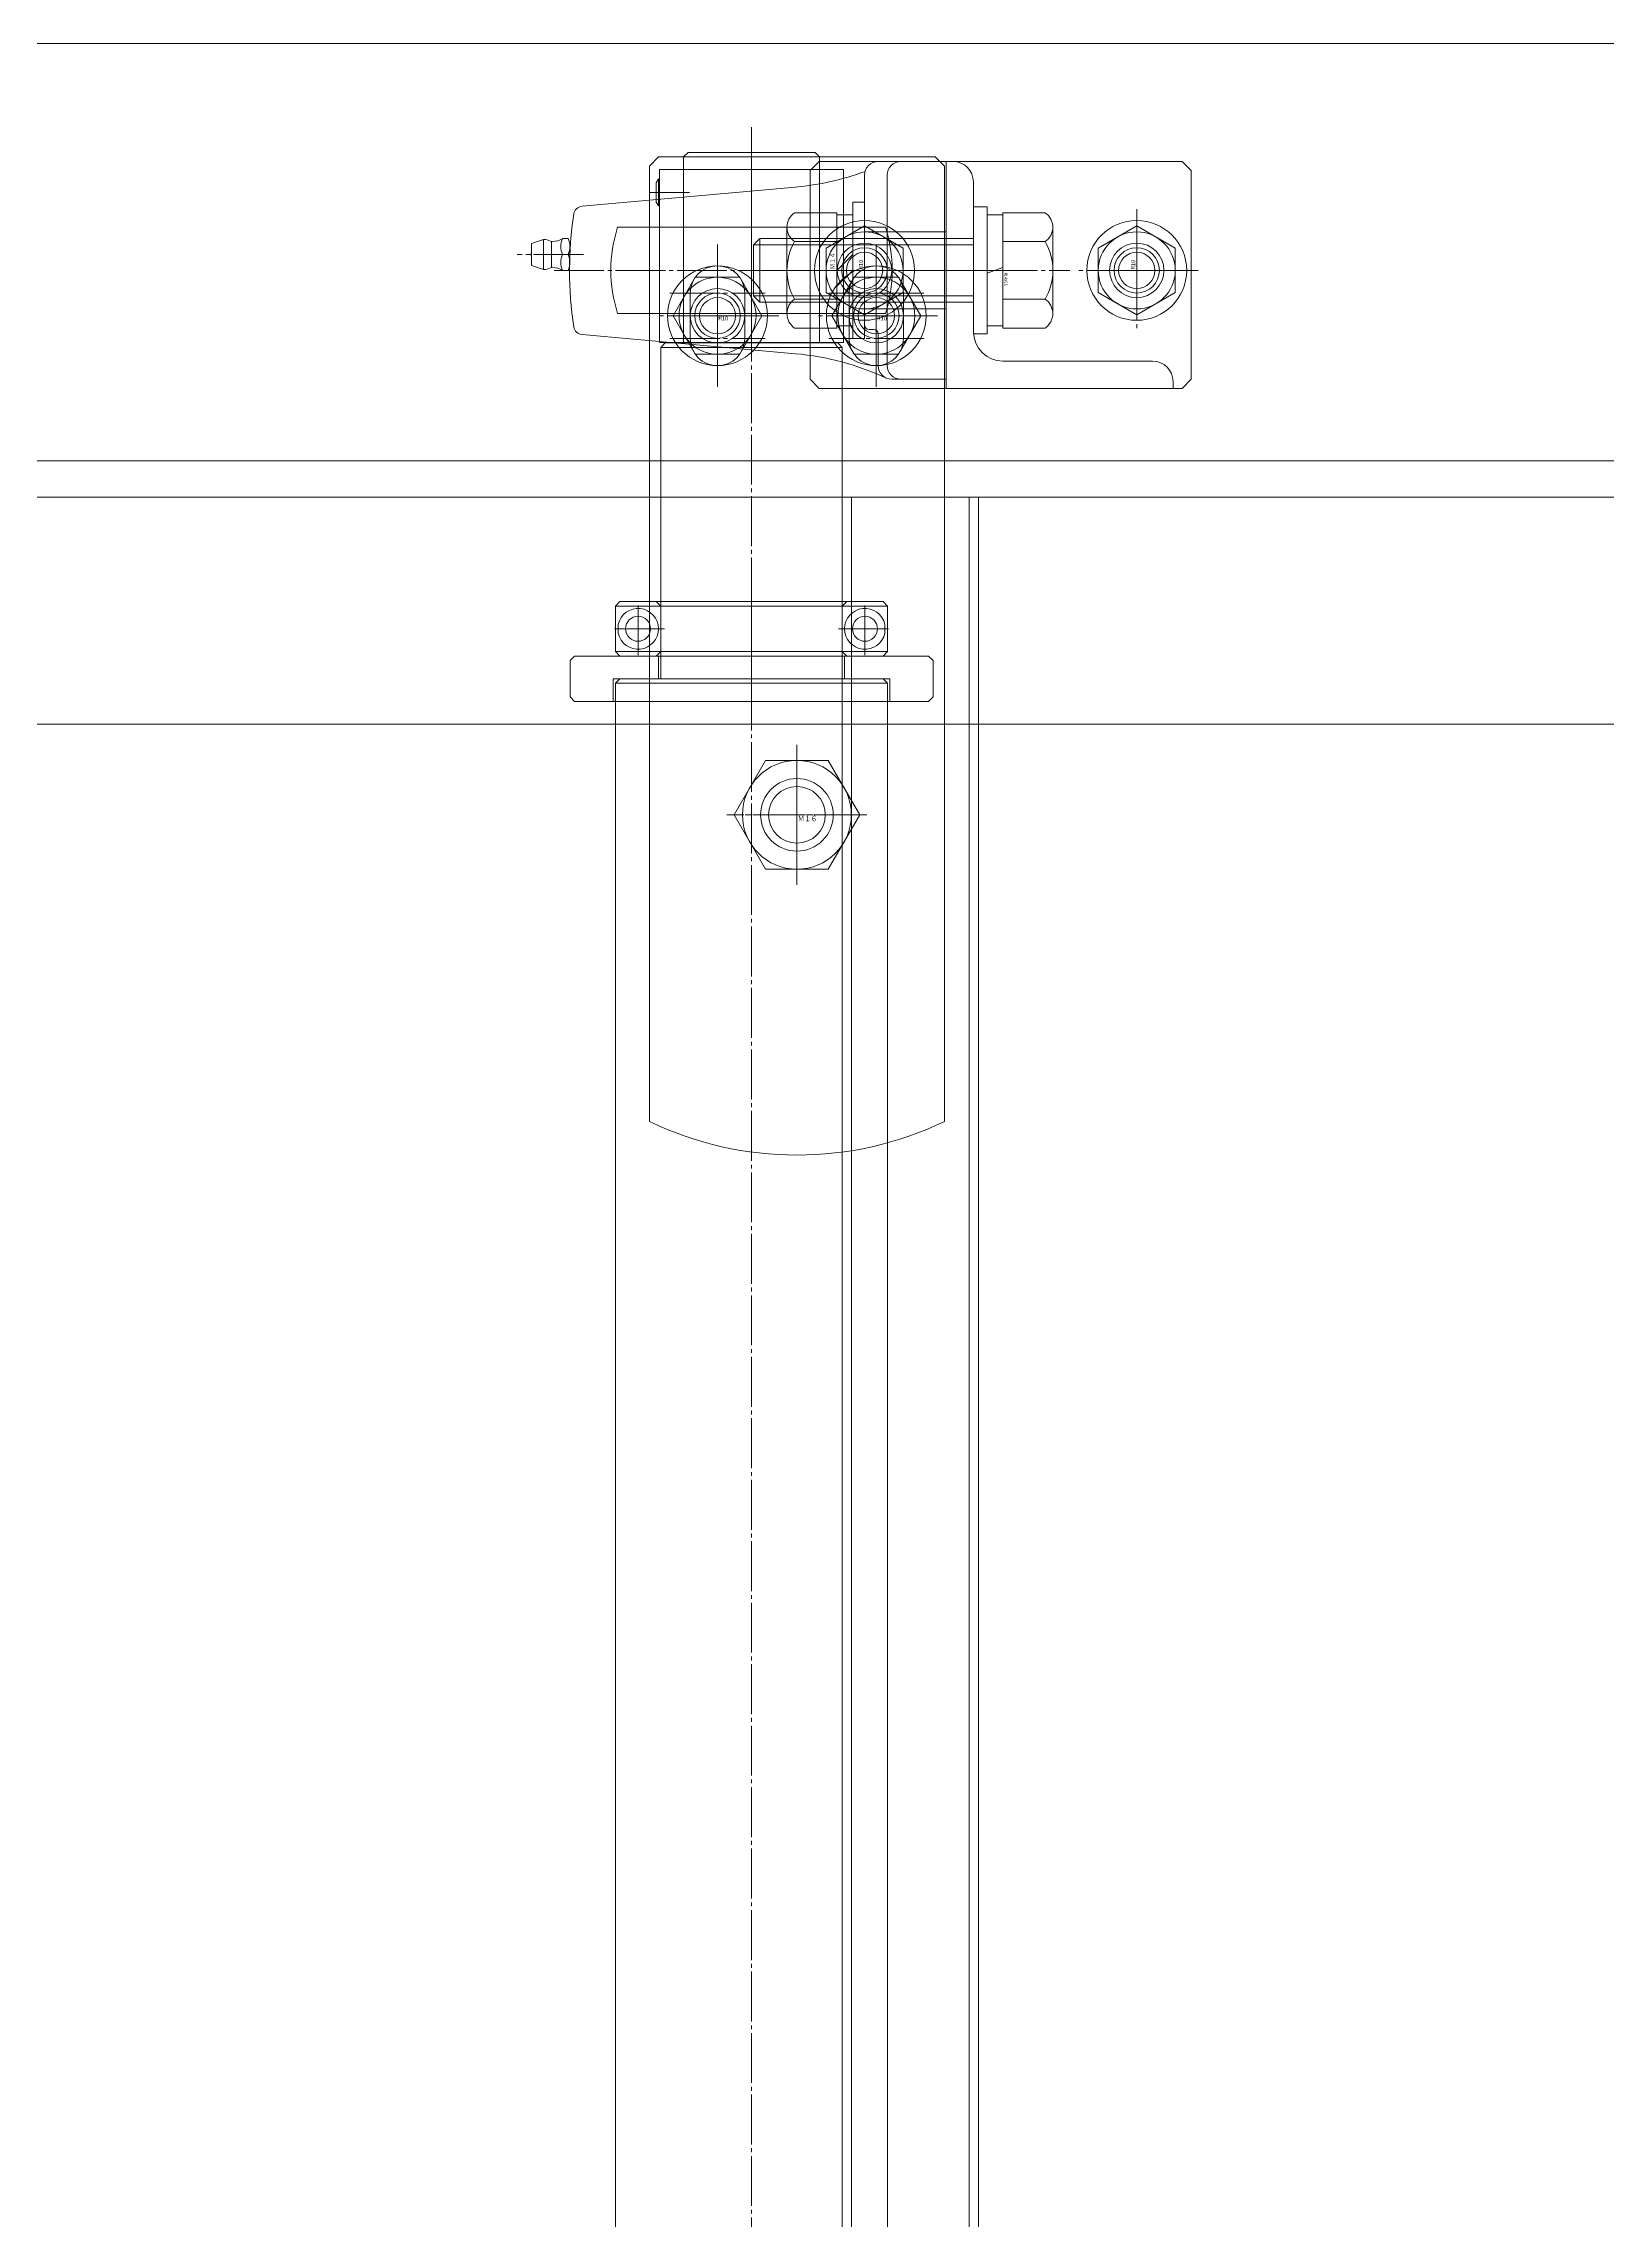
# Model space of a CAD drawing. Units: millimetres at full size. Extents: x -21196 to 21204, y -11807 to 11807.
# Drawn here: x -7775.6 to -7430.9, y -1810 to -1330.1 of the extents above; entities that cross this region are included whole.
import ezdxf
from ezdxf.enums import TextEntityAlignment as Align

# ---------------------------------------------------------------- set-up
doc = ezdxf.new("R2010")
doc.units = ezdxf.units.MM
doc.header["$LTSCALE"] = 0.5
doc.linetypes.add('USER3', pattern=[26.999999, 20.299999, -1.7, 0.8, -1.7, 0.8, -1.7])
doc.linetypes.add('USER4', pattern=[27.1, 22, -1.7, 1.7, -1.7])
doc.layers.add('1-0_設備-5(241129配置図菊池追記(立面図).jww)(機器配置図 260128.dwg)', color=7, linetype='Continuous', lineweight=9)
doc.styles.add('ＭＳ ゴシック', font='')
doc.styles.get('ＭＳ ゴシック').set_extended_font_data('MS Gothic')

msp = doc.modelspace()

# ---------------------------------------------------------------- linework, layer by layer
at = {"layer": '1-0_設備-5(241129配置図菊池追記(立面図).jww)(機器配置図 260128.dwg)', "linetype": 'USER4'}
for p, q in [((-7619.5215, -1348.6084), (-7619.5215, -3511.6859)), ((-7641.8645, -1362.9471), (-7633.1875, -1362.9471)), ((-7594.6215, -1366.6349), (-7594.6215, -1393.6594)), ((-7534.6215, -1366.6349), (-7534.6215, -1393.6594)), ((-7594.6215, -1369.8581), (-7594.6215, -1390.4362)), ((-7594.6215, -1370.8061), (-7594.6215, -1389.4882)), ((-7534.6215, -1369.8581), (-7534.6215, -1390.4362)), ((-7534.6215, -1370.8061), (-7534.6215, -1389.4882)), ((-7656.5449, -1376.6471), (-7671.1477, -1376.6471)), ((-7627.0215, -1405.8235), (-7627.0215, -1374.4708)), ((-7627.0215, -1376.6349), (-7627.0215, -1403.6594)), ((-7592.0215, -1405.8235), (-7592.0215, -1374.4708)), ((-7592.0215, -1376.6349), (-7592.0215, -1403.6594)), ((-7663.0425, -1380.1471), (-7576.6215, -1380.1471)), ((-7627.0215, -1380.8061), (-7627.0215, -1399.4882)), ((-7621.7066, -1380.1471), (-7549.3734, -1380.1471)), ((-7594.6215, -1380.1471), (-7611.7215, -1380.1471)), ((-7581.1093, -1380.1471), (-7608.1338, -1380.1471)), ((-7584.3324, -1380.1471), (-7604.9106, -1380.1471)), ((-7585.2805, -1380.1471), (-7603.9626, -1380.1471)), ((-7592.0215, -1380.8061), (-7592.0215, -1399.4882)), ((-7563.9766, -1380.1471), (-7583.265, -1380.1471)), ((-7521.1093, -1380.1471), (-7548.1338, -1380.1471)), ((-7524.3324, -1380.1471), (-7544.9106, -1380.1471)), ((-7525.2805, -1380.1471), (-7543.9626, -1380.1471)), ((-7637.521, -1385.1471), (-7616.5221, -1385.1471)), ((-7581.5221, -1385.1471), (-7602.521, -1385.1471)), ((-7613.5093, -1390.1471), (-7640.5338, -1390.1471)), ((-7637.521, -1390.1471), (-7616.5221, -1390.1471)), ((-7617.6805, -1390.1471), (-7636.3626, -1390.1471)), ((-7578.5093, -1390.1471), (-7605.5338, -1390.1471)), ((-7581.5221, -1390.1471), (-7602.521, -1390.1471)), ((-7582.6805, -1390.1471), (-7601.3626, -1390.1471)), ((-7637.521, -1395.1471), (-7616.5221, -1395.1471)), ((-7581.5221, -1395.1471), (-7602.521, -1395.1471)), ((-7644.5215, -1464.9742), (-7644.5215, -1453.3201)), ((-7594.5215, -1464.9742), (-7594.5215, -1453.3201)), ((-7638.6945, -1459.1471), (-7650.3486, -1459.1471)), ((-7600.3486, -1459.1471), (-7588.6945, -1459.1471)), ((-7609.5215, -1484.7308), (-7609.5215, -1515.5635)), ((-7609.5215, -1514.9601), (-7609.5215, -1485.3342)), ((-7594.1052, -1500.1471), (-7624.9379, -1500.1471)), ((-7594.7085, -1500.1471), (-7624.3345, -1500.1471))]:
    msp.add_line(p, q, dxfattribs=at)
at = {"layer": '1-0_設備-5(241129配置図菊池追記(立面図).jww)(機器配置図 260128.dwg)'}
for p, q in [((-7634.5215, -1355.1471), (-7604.5215, -1355.1471)), ((-7591.6215, -1356.1471), (-7576.6215, -1356.1471)), ((-7576.6215, -1406.1471), (-7576.6215, -1356.1471)), ((-7575.1215, -1356.1471), (-7576.6215, -1356.1471)), ((-7576.6215, -1356.1471), (-7576.6215, -1404.1471)), ((-7609.8201, -1361.7815), (-7656.8844, -1366.0081)), ((-7640.0215, -1359.9471), (-7640.5215, -1360.8132)), ((-7640.0215, -1365.9471), (-7640.0215, -1359.9471)), ((-7634.5215, -1357.9471), (-7634.5215, -1396.0471)), ((-7619.5215, -1357.9471), (-7619.5215, -1396.0471)), ((-7604.5215, -1357.9471), (-7604.5215, -1396.0471)), ((-7594.6215, -1359.1471), (-7594.6215, -1392.1471)), ((-7589.6215, -1359.1471), (-7589.6215, -1401.1471)), ((-7570.6215, -1360.6471), (-7570.6215, -1393.6471)), ((-7610.0205, -1367.4471), (-7600.7215, -1367.4471)), ((-7600.7215, -1392.8471), (-7600.7215, -1367.4471)), ((-7570.6215, -1366.1471), (-7567.6215, -1366.1471)), ((-7570.6215, -1394.1471), (-7570.6215, -1366.1471)), ((-7567.6215, -1366.1471), (-7567.6215, -1394.1471)), ((-7554.8225, -1367.4471), (-7564.1215, -1367.4471)), ((-7564.1215, -1392.8471), (-7564.1215, -1367.4471)), ((-7649.03, -1370.6471), (-7590.0131, -1370.6471)), ((-7611.7215, -1389.6721), (-7611.7215, -1370.6221)), ((-7600.7215, -1367.8971), (-7597.2215, -1367.8971)), ((-7594.6215, -1371.6471), (-7576.6215, -1371.6471)), ((-7567.6215, -1367.8971), (-7564.1215, -1367.8971)), ((-7553.1215, -1370.6221), (-7553.1215, -1389.6721)), ((-7665.3477, -1373.3471), (-7668.0477, -1374.2471)), ((-7668.0477, -1374.2471), (-7668.0477, -1379.0471)), ((-7665.3477, -1373.3471), (-7665.3477, -1379.9471)), ((-7663.6013, -1373.8471), (-7663.6013, -1379.4471)), ((-7661.1774, -1373.1471), (-7659.9181, -1373.1471)), ((-7661.1774, -1376.6471), (-7659.9181, -1376.6471)), ((-7659.5477, -1374.8971), (-7659.5477, -1378.3971)), ((-7619.1215, -1385.7471), (-7619.1215, -1374.5471)), ((-7570.6215, -1374.5471), (-7619.1215, -1374.5471)), ((-7617.7215, -1387.1471), (-7617.7215, -1373.1471)), ((-7610.0205, -1373.7971), (-7600.7215, -1373.7971)), ((-7603.1085, -1385.0471), (-7603.1085, -1375.2471)), ((-7600.7215, -1380.1471), (-7597.2215, -1376.6471)), ((-7564.1215, -1373.7971), (-7554.8225, -1373.7971)), ((-7543.1085, -1385.0471), (-7543.1085, -1375.2471)), ((-7665.3477, -1379.9471), (-7668.0477, -1379.0471)), ((-7661.1774, -1380.1471), (-7659.9181, -1380.1471)), ((-7600.7215, -1383.6471), (-7597.2215, -1380.1471)), ((-7564.1215, -1379.5101), (-7567.6215, -1380.7841)), ((-7633.0215, -1385.1471), (-7633.0215, -1395.1471)), ((-7621.0215, -1395.1471), (-7621.0215, -1385.1471)), ((-7570.6215, -1385.7471), (-7619.1215, -1385.7471)), ((-7600.7215, -1386.4971), (-7610.0205, -1386.4971)), ((-7603.1085, -1385.0471), (-7594.6215, -1389.9471)), ((-7598.0215, -1395.1471), (-7598.0215, -1385.1471)), ((-7586.0215, -1385.1471), (-7586.0215, -1395.1471)), ((-7554.8225, -1386.4971), (-7564.1215, -1386.4971)), ((-7543.1085, -1385.0471), (-7534.6215, -1389.9471)), ((-7649.03, -1389.6471), (-7590.0131, -1389.6471)), ((-7631.9215, -1398.6341), (-7636.8215, -1390.1471)), ((-7596.9215, -1398.6341), (-7601.8215, -1390.1471)), ((-7594.6215, -1388.6471), (-7576.6215, -1388.6471)), ((-7609.8201, -1398.5128), (-7656.8844, -1394.2862)), ((-7638.5215, -1396.1471), (-7639.5215, -1397.1471)), ((-7638.5215, -1396.1471), (-7600.5215, -1396.1471)), ((-7610.0205, -1392.8471), (-7600.7215, -1392.8471)), ((-7597.2215, -1392.3971), (-7600.7215, -1392.3971)), ((-7599.5215, -1397.1471), (-7600.5215, -1396.1471)), ((-7593.6215, -1393.1471), (-7592.6215, -1393.1471)), ((-7591.6215, -1394.1471), (-7591.6215, -1401.1471)), ((-7567.6215, -1394.1471), (-7570.6215, -1394.1471)), ((-7564.1215, -1392.3971), (-7567.6215, -1392.3971)), ((-7554.8225, -1392.8471), (-7564.1215, -1392.8471)), ((-7639.5215, -1470.1471), (-7639.5215, -1397.1471)), ((-7639.5215, -1397.1471), (-7599.5215, -1397.1471)), ((-7631.9215, -1398.6341), (-7622.1215, -1398.6341)), ((-7599.5215, -1397.1471), (-7599.5215, -1470.1471)), ((-7596.9215, -1398.6341), (-7587.1215, -1398.6341)), ((-7564.1215, -1400.1471), (-7531.1215, -1400.1471)), ((-7588.6215, -1404.1471), (-7576.6215, -1404.1471)), ((-7526.6215, -1404.6471), (-7526.6215, -1406.1471)), ((-7576.6215, -1406.1471), (-7526.6215, -1406.1471)), ((-9209.5215, -1422.1471), (-6709.5215, -1422.1471)), ((-9209.5215, -1422.1471), (-6709.5215, -1422.1471)), ((-9209.5215, -1422.1471), (-6709.5215, -1422.1471)), ((-7597.5215, -1430.1471), (-7597.5215, -3430.1471)), ((-7571.5215, -3430.1471), (-7571.5215, -1430.1471)), ((-7569.5215, -1435.1471), (-7569.5215, -3425.1471)), ((-7648.5215, -1453.1471), (-7590.5215, -1453.1471)), ((-7619.5215, -1465.1471), (-7619.5215, -1453.1471)), ((-7649.5215, -1454.1471), (-7589.5215, -1454.1471)), ((-7648.9154, -1460.1187), (-7648.9154, -1458.1756)), ((-7590.1277, -1460.1187), (-7590.1277, -1458.1756)), ((-7649.5215, -1464.1471), (-7589.5215, -1464.1471)), ((-7648.5215, -1465.1471), (-7649.5215, -1464.1471)), ((-7648.5215, -1465.1471), (-7590.5215, -1465.1471)), ((-7639.5215, -1464.1471), (-7640.5215, -1465.1471)), ((-7640.0215, -1470.1471), (-7640.0215, -1465.1471)), ((-7619.5215, -1475.1471), (-7619.5215, -1465.1471)), ((-7599.5215, -1464.1471), (-7598.5215, -1465.1471)), ((-7599.0215, -1470.1471), (-7599.0215, -1465.1471)), ((-7590.5215, -1465.1471), (-7589.5215, -1464.1471)), ((-7650.0215, -1475.1471), (-7650.0215, -1470.1471)), ((-7649.5215, -1471.1471), (-7589.5215, -1471.1471)), ((-7642.0215, -1567.7397), (-7642.0215, -1480.1471)), ((-7577.0215, -1480.1471), (-7577.0215, -1567.7397)), ((-7623.3715, -1500.1471), (-7616.4465, -1488.1531)), ((-7616.4465, -1488.1531), (-7602.5965, -1488.1531)), ((-7602.5965, -1488.1531), (-7595.6715, -1500.1471)), ((-7595.6715, -1500.1471), (-7602.5965, -1512.1411))]:
    msp.add_line(p, q, dxfattribs=at)
for points in [[(-9209.5215, -1330.1471), (-6709.5215, -1330.1471), (-6709.5215, -1430.1471), (-9209.5215, -1430.1471)], [(-9209.5215, -1330.1471), (-6709.5215, -1330.1471), (-6709.5215, -1430.1471), (-9209.5215, -1430.1471)], [(-9209.5215, -1330.1471), (-6709.5215, -1330.1471), (-6709.5215, -1430.1471), (-9209.5215, -1430.1471)], [(-7604.6215, -1406.1471), (-7524.6215, -1406.1471), (-7522.6215, -1404.1471), (-7522.6215, -1358.1471), (-7524.6215, -1356.1471), (-7604.6215, -1356.1471), (-7606.6215, -1358.1471), (-7606.6215, -1404.1471)], [(-7594.6215, -1395.1471), (-7594.6215, -1365.1471), (-7597.2215, -1365.1471), (-7597.2215, -1395.1471)], [(-7658.5215, -1465.1471), (-7580.5215, -1465.1471), (-7579.5215, -1466.1471), (-7579.5215, -1474.1471), (-7580.5215, -1475.1471), (-7658.5215, -1475.1471), (-7659.5215, -1474.1471), (-7659.5215, -1466.1471)], [(-7649.5215, -3389.1471), (-7649.5215, -1471.1471), (-7648.5215, -1470.1471), (-7590.5215, -1470.1471), (-7589.5215, -1471.1471), (-7589.5215, -3389.1471), (-7590.5215, -3390.1471), (-7648.5215, -3390.1471)]]:
    msp.add_lwpolyline(points, close=True, dxfattribs=at)
for points in [[(-7642.0215, -1480.1471), (-7642.0215, -1357.1471), (-7640.0215, -1355.1471), (-7579.0215, -1355.1471), (-7577.0215, -1357.1471), (-7577.0215, -1480.1471)], [(-7604.5215, -1396.1471), (-7604.5215, -1355.1471), (-7605.5215, -1354.1471), (-7633.5215, -1354.1471), (-7634.5215, -1355.1471), (-7634.5215, -1396.1471)], [(-7640.0215, -1365.9471), (-7640.5215, -1365.0811), (-7640.5215, -1360.8132)], [(-7639.7715, -1357.9471), (-7599.2715, -1357.9471), (-7599.2715, -1359.8727), (-7599.2715, -1396.0471)], [(-7639.7715, -1357.9471), (-7639.7715, -1364.4713), (-7639.7715, -1395.823)], [(-7586.1345, -1375.2471), (-7594.6215, -1370.3471), (-7603.1085, -1375.2471)], [(-7526.1345, -1375.2471), (-7534.6215, -1370.3471), (-7543.1085, -1375.2471)], [(-7570.6215, -1373.1471), (-7617.7215, -1373.1471), (-7619.1215, -1374.5471)], [(-7594.6215, -1389.9471), (-7586.1345, -1385.0471), (-7586.1345, -1375.2471)], [(-7534.6215, -1389.9471), (-7526.1345, -1385.0471), (-7526.1345, -1375.2471)], [(-7636.8215, -1390.1471), (-7631.9215, -1381.6601), (-7622.1215, -1381.6601)], [(-7622.1215, -1381.6601), (-7617.2215, -1390.1471), (-7622.1215, -1398.6341)], [(-7601.8215, -1390.1471), (-7596.9215, -1381.6601), (-7587.1215, -1381.6601)], [(-7587.1215, -1381.6601), (-7582.2215, -1390.1471), (-7587.1215, -1398.6341)], [(-7570.6215, -1387.1471), (-7617.7215, -1387.1471), (-7619.1215, -1385.7471)], [(-7639.7715, -1396.0471), (-7637.2756, -1396.0471), (-7599.2715, -1396.0471)], [(-7569.5215, -3425.1471), (-7569.5215, -3430.1471), (-7599.5215, -3430.1471), (-7599.5215, -1430.1471), (-7569.5215, -1430.1471), (-7569.5215, -1435.1471)], [(-7649.5215, -1464.1471), (-7649.5215, -1454.1471), (-7648.5215, -1453.1471)], [(-7639.5215, -1464.1471), (-7639.5215, -1454.1471), (-7640.5215, -1453.1471)], [(-7599.5215, -1464.1471), (-7599.5215, -1454.1471), (-7598.5215, -1453.1471)], [(-7589.5215, -1464.1471), (-7589.5215, -1454.1471), (-7590.5215, -1453.1471)], [(-7589.0215, -1475.1471), (-7589.0215, -1470.1471), (-7650.0215, -1470.1471)], [(-7602.5965, -1512.1411), (-7616.4465, -1512.1411), (-7623.3715, -1500.1471)]]:
    msp.add_lwpolyline(points, dxfattribs=at)
at = {"layer": '1-0_設備-5(241129配置図菊池追記(立面図).jww)(機器配置図 260128.dwg)', "linetype": 'USER3'}
for points in [[(-8999.5215, -1480.1471), (-6779.5215, -1480.1471), (-6779.5215, -3380.1471), (-8999.5215, -3380.1471)], [(-8999.5215, -1480.1471), (-6832.4215, -1480.1471), (-6832.4215, -3380.1471), (-8999.5215, -3380.1471)], [(-8995.3229, -1480.1471), (-6686.0215, -1480.1471), (-6686.0215, -3380.1471), (-8995.3229, -3380.1471)]]:
    msp.add_lwpolyline(points, close=True, dxfattribs=at)
at = {"layer": '1-0_設備-5(241129配置図菊池追記(立面図).jww)(機器配置図 260128.dwg)'}
for centre, radius in [((-7594.6215, -1380.1471), 11), ((-7594.6215, -1380.1471), 8.487), ((-7534.6215, -1380.1471), 11), ((-7534.6215, -1380.1471), 8.487), ((-7594.6215, -1380.1471), 6), ((-7594.6215, -1380.1471), 6), ((-7594.6215, -1380.1471), 5), ((-7594.6215, -1380.1471), 4), ((-7534.6215, -1380.1471), 6), ((-7534.6215, -1380.1471), 6), ((-7534.6215, -1380.1471), 5), ((-7534.6215, -1380.1471), 4), ((-7627.0215, -1390.1471), 11), ((-7627.0215, -1390.1471), 8.487), ((-7592.0215, -1390.1471), 11), ((-7592.0215, -1390.1471), 8.487), ((-7627.0215, -1390.1471), 6), ((-7627.0215, -1390.1471), 5), ((-7627.0215, -1390.1471), 4), ((-7592.0215, -1390.1471), 6), ((-7592.0215, -1390.1471), 5), ((-7592.0215, -1390.1471), 4), ((-7644.5215, -1459.1471), 2.75), ((-7594.5215, -1459.1471), 2.75), ((-7609.5215, -1500.1471), 11.994), ((-7609.5215, -1500.1471), 8), ((-7609.5215, -1500.1471), 6.25)]:
    msp.add_circle(centre, radius, dxfattribs=at)
for centre, radius, start, end in [((-7591.6215, -1359.1471), 3, 90, 180), ((-7586.6215, -1359.1471), 3, 90, 180), ((-7575.1215, -1360.6471), 4.5, 0, 90), ((-7615.1868, -1302.022), 60, 275.132, 290.155), ((-7656.7056, -1368.0001), 2, 95.132, 171.375), ((-7607.9085, -1370.6221), 3.813, 123.626, 236.374), ((-7556.9345, -1370.6221), 3.813, 303.626, 56.374), ((-7576.6215, -1380.1471), 83, 171.375, 188.625), ((-7619.5215, -1380.1471), 31, 162.154, 197.846), ((-7619.5215, -1380.1471), 31, 342.154, 17.846), ((-7666.5602, -1376.6471), 1.587, 159.555, 200.445), ((-7665.3477, -1376.6471), 3.3, 61.938, 90), ((-7663.419, -1373.0291), 0.8, 241.938, 276.102), ((-7663.9717, -1367.8586), 6, 276.102, 297.628), ((-7657.2279, -1374.8971), 4.32, 156.102, 203.898), ((-7657.2279, -1378.3971), 4.32, 156.102, 203.898), ((-7663.8676, -1374.8971), 4.32, 336.102, 23.898), ((-7663.8676, -1378.3971), 4.32, 336.102, 23.898), ((-7599.0215, -1380.1471), 12.7, 150, 210), ((-7565.8215, -1380.1471), 12.7, 330, 30), ((-7665.3477, -1376.6471), 3.3, 270, 298.062), ((-7663.419, -1380.2652), 0.8, 83.898, 118.062), ((-7663.9717, -1385.4357), 6, 62.372, 83.898), ((-7627.0215, -1385.1471), 6, 0, 180), ((-7592.0215, -1385.1471), 6, 0, 180), ((-7607.9085, -1389.6721), 3.813, 123.626, 236.374), ((-7556.9345, -1389.6721), 3.813, 303.626, 56.374), ((-7656.7056, -1392.2942), 2, 188.625, 264.868), ((-7627.0215, -1395.1471), 6, 180, 0), ((-7592.0215, -1395.1471), 6, 180, 0), ((-7593.6215, -1392.1471), 1, 180, 270), ((-7592.6215, -1394.1471), 1, 0, 90), ((-7564.1215, -1393.6471), 6.5, 180, 270), ((-7615.1868, -1458.2723), 60, 65.06, 84.868), ((-7531.1215, -1404.6471), 4.5, 0, 90), ((-7588.6215, -1401.1471), 3, 180, 270), ((-7586.6215, -1401.1471), 3, 180, 270), ((-7644.5215, -1459.1471), 4.5, 192.468, 167.532), ((-7594.5215, -1459.1471), 4.5, 12.468, 347.532), ((-7609.5215, -1500.1471), 75, 244.321, 295.679)]:
    msp.add_arc(centre, radius, start, end, dxfattribs=at)

# ---------------------------------------------------------------- texts
at = {"layer": '1-0_設備-5(241129配置図菊池追記(立面図).jww)(機器配置図 260128.dwg)', "style": 'ＭＳ ゴシック', "width": 0.8}
for s, height, rotation, p in [('Ｍ１４', 1.102, 90, (-7600.7613, -1379.9145)), ('M14x55', 0.7344, 270, (-7564.0604, -1380.6424))]:
    msp.add_text(s, height=height, rotation=rotation, dxfattribs=at).set_placement(p, align=Align.BOTTOM_LEFT)
at = {"layer": '1-0_設備-5(241129配置図菊池追記(立面図).jww)(機器配置図 260128.dwg)', "style": 'ＭＳ ゴシック'}
for p in [(-7594.6848, -1379.94), (-7534.6848, -1379.94)]:
    msp.add_text('M10', height=0.918, rotation=90, dxfattribs=at).set_placement(p, align=Align.BOTTOM_LEFT)
for p in [(-7626.8144, -1391.4625), (-7591.8144, -1391.4625)]:
    msp.add_text('M10', height=0.918, dxfattribs=at).set_placement(p, align=Align.BOTTOM_LEFT)
at = {"layer": '1-0_設備-5(241129配置図菊池追記(立面図).jww)(機器配置図 260128.dwg)', "style": 'ＭＳ ゴシック', "width": 0.8}
msp.add_text('Ｍ１６', height=1.259, dxfattribs=at).set_placement((-7609.2875, -1501.9733), align=Align.BOTTOM_LEFT)

doc.saveas('drawing.dxf')
